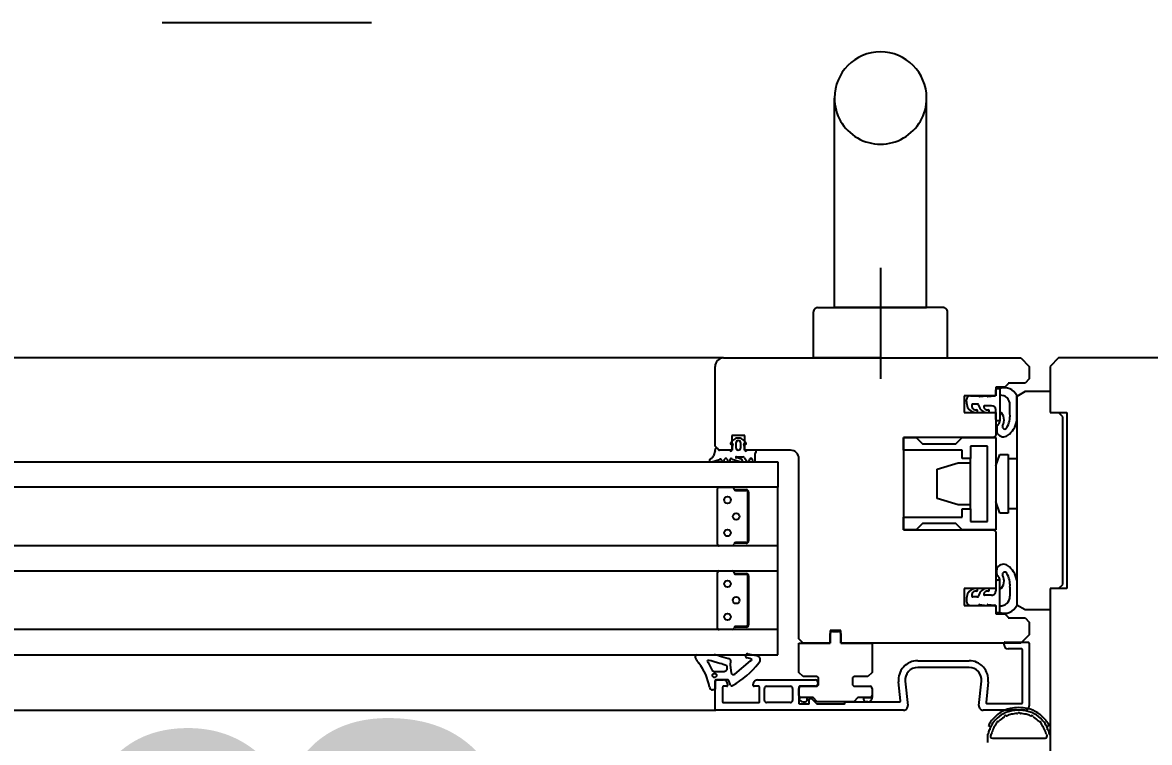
# Model space of a CAD drawing. Header units: centimetres. Extents: x 0.3 to 84.3, y 0.3 to 59.7.
# Drawn here: x 55.233 to 55.771, y 16.291 to 16.634 of the extents above; entities that cross this region are included whole.
import ezdxf

# ---------------------------------------------------------------- set-up
doc = ezdxf.new("R2010")
doc.units = ezdxf.units.CM
for name, pattern in [('AUSGEZOGEN', [0]), ('PUNKT', [6.35, 0, -6.35]), ('VERDECKT', [9.524999999999999, 6.35, -3.175])]:
    doc.linetypes.add(name, pattern=pattern)
for name, color, linetype, lineweight in [('Fenster', 7, 'AUSGEZOGEN', 35), ('Vermassung Bodenplatte', 180, 'VERDECKT', 50), ('Vorhangbrett', 7, 'AUSGEZOGEN', 25)]:
    doc.layers.add(name, color=color, linetype=linetype, lineweight=lineweight)
doc.styles.add('ARIAL', font='ARIAL.TTF')

msp = doc.modelspace()

# ---------------------------------------------------------------- linework, layer by layer
at = {"layer": 'Fenster', "color": 7, "linetype": 'AUSGEZOGEN', "lineweight": 25}
for p, q in [((55.62099950611402, 16.49800032336798), (55.62099968005446, 16.59800032113263)), ((55.66499950513048, 16.49800024683418), (55.66499967907092, 16.59800024459882)), ((55.64299953854739, 16.51692927131949), (55.64299944648246, 16.46400029115348)), ((55.61299950629283, 16.49800034274527), (55.64299950562226, 16.49800029056314)), ((55.64299950562226, 16.49800029056314), (55.62099950611402, 16.49800032883009)), ((55.64299950562226, 16.49800029056314), (55.66499950513048, 16.49800025229625)), ((55.67299950495163, 16.49800023838102), (55.64299950562226, 16.49800029056314)), ((55.61099946459186, 16.47400034676053), (55.61099950285872, 16.49600034626879)), ((55.67499946316124, 16.47400023543869), (55.67499950142813, 16.49600023494695)), ((55.56799946588154, 16.47400042148202), (52.77599763993422, 16.47399951380253)), ((55.56399939261196, 16.43200042939707), (55.56399945899776, 16.47000042855412)), ((55.56799946588154, 16.47400042148202), (55.70999946218868, 16.47400017438095)), ((55.64299946387653, 16.47400029109962), (55.61099946459186, 16.47400034676053)), ((55.64299946387653, 16.47400029109962), (55.67499946316124, 16.47400023543869)), ((55.70999946218868, 16.47400017438095), (55.71399945514165, 16.47000016751272)), ((55.71399945514165, 16.47000016751272), (55.71399944470522, 16.46400016764687)), ((55.72399945491728, 16.47000026719047), (55.72399941665037, 16.4480002676823)), ((55.72799946178547, 16.47400026014348), (55.72399945491728, 16.47000026719047)), ((55.85599945892424, 16.47400003749967), (55.72799946178547, 16.47400026014348)), ((55.69799943858821, 16.46000019556677), (55.69799943163059, 16.45600019565618)), ((55.69799943257213, 16.45654148851218), (55.69799943650094, 16.45880019559354)), ((55.70239943848986, 16.46000018791342), (55.69799943858821, 16.46000019556677)), ((55.69859943753119, 16.45940019453651), (55.69999943749986, 16.45940019210139)), ((55.69999943749986, 16.45940019210139), (55.69999782180807, 16.44400019244836)), ((55.69999943749986, 16.45940019210139), (55.69999941071302, 16.44400019244559)), ((55.70399944123715, 16.46160018509454), (55.70239943848986, 16.46000018791342)), ((55.70399944193291, 16.46200018508562), (55.70399944123715, 16.46160018509454)), ((55.71199944127113, 16.46200017117039), (55.70399944193291, 16.46200018508562)), ((55.71399944470522, 16.46400016764687), (55.71199944127113, 16.46200017117039)), ((55.6829994319659, 16.45600022174718), (55.68299941805067, 16.44800022192608)), ((55.69799943163059, 16.45600019565618), (55.6829994319659, 16.45600022174718)), ((55.68397617311222, 16.45331104057837), (55.68397692825113, 16.4540003264217)), ((55.68597704654525, 16.45600032289795), (55.6896802256021, 16.45600010379663)), ((55.69024252715422, 16.45560037290748), (55.69367693151279, 16.4560001149247)), ((55.69424252706481, 16.45560036594989), (55.6974632516721, 16.45594489328005)), ((55.69999943193375, 16.4562001921729), (55.69999941843778, 16.44844123420744)), ((55.70799943038413, 16.45569089426403), (55.70799925752004, 16.3563096986391)), ((55.70799941002743, 16.44398763102727), (55.70799943096725, 16.45602613266165)), ((55.71199943431171, 16.45800028833164), (55.70799943038413, 16.45569089426403)), ((55.72399943404347, 16.45800026745878), (55.71199943431171, 16.45800028833164)), ((55.68903017673904, 16.45200012309675), (55.68699241190853, 16.45200012664123)), ((55.69599942332601, 16.45120011099225), (55.6926900871857, 16.45120011674849)), ((55.69799941180138, 16.44460019591098), (55.69799941980249, 16.44920010755814)), ((55.70479941586802, 16.44730433582572), (55.70479942345341, 16.4516652370267)), ((55.68299941805067, 16.44800022192608), (55.69799941771536, 16.448000195835)), ((55.69799941771536, 16.448000195835), (55.69799939858191, 16.43700019608087)), ((55.69999941071302, 16.44400019244559), (55.69859941074433, 16.44400019488076)), ((55.72399941665037, 16.4480002676823), (55.73199941647154, 16.44800025376703)), ((55.7299994130365, 16.4460002572905), (55.72799941656002, 16.44800026072467)), ((55.72999927388413, 16.36600025907878), (55.7299994130365, 16.4460002572905)), ((55.73199941647154, 16.44800025376703), (55.7319992703616, 16.36400025564472)), ((55.69849358765869, 16.44096968970153), (55.6984935844206, 16.43911100358905)), ((55.56599938907913, 16.43000042595363), (55.56399939261196, 16.43200042939707)), ((55.57275818376451, 16.43492307411976), (55.57142059990692, 16.43358371770537)), ((55.57190385122898, 16.43295478461777), (55.57220372822538, 16.43312816363373)), ((55.57199940115339, 16.43700041533284), (55.57199938894503, 16.43000041548931)), ((55.57819940101481, 16.43700040451973), (55.57199940115339, 16.43700041533284)), ((55.57390356546973, 16.43340259686761), (55.57390497215504, 16.43120227998366)), ((55.57533141429725, 16.4358033820587), (55.57487895941462, 16.43580306180516)), ((55.57630462981415, 16.43120381410959), (55.57630315378234, 16.43341713143987)), ((55.57879053994758, 16.43358370523393), (55.57745296062294, 16.43492306617523)), ((55.57800741008736, 16.43312815381269), (55.57830728649698, 16.43295477378183)), ((55.57819938880644, 16.43000040467619), (55.57819940101481, 16.43700040451973)), ((55.65399939782605, 16.43600027263697), (55.65399932129228, 16.39200027362058)), ((55.65399938738963, 16.43000027277117), (55.65399939782605, 16.43600027263697)), ((55.65399939782605, 16.43600027263697), (55.65999939769195, 16.43600026220056)), ((55.69699939686488, 16.43600019784263), (55.65399939782605, 16.43600027263697)), ((55.65999939769195, 16.43600026220056), (55.66299939240667, 16.43300025704944)), ((55.66299939240667, 16.43300025704944), (55.67899939204901, 16.43300022921894)), ((55.67899939204901, 16.43300022921894), (55.68199939720014, 16.43600022393371)), ((55.68199939720014, 16.43600022393371), (55.69799939684253, 16.43600019610322)), ((55.68599939015314, 16.43200021706548), (55.68599937971669, 16.42600021719959)), ((55.69399938997432, 16.43200020315026), (55.68599939015314, 16.43200021706548)), ((55.69399935866502, 16.41400020355264), (55.69399938997432, 16.43200020315026)), ((55.69799939858191, 16.43700019608087), (55.69699939686488, 16.43600019784263)), ((55.69799939684253, 16.43600019610322), (55.69799932030874, 16.39200019708674)), ((55.56408955415069, 16.42985388995103), (55.56317372669319, 16.42726244060187)), ((55.56410517778616, 16.43029819373592), (55.5641051774565, 16.43010338433046)), ((55.56410517811652, 16.43049342842893), (55.56410517778616, 16.43029819373592)), ((55.56560361891054, 16.4302562805322), (55.56519666990766, 16.43083746609091)), ((55.57199938894503, 16.43000041548931), (55.56599938907913, 16.43000042595363)), ((55.57072659299786, 16.43000041790456), (55.56609510973492, 16.43000042554491)), ((55.57418290833157, 16.42680041192184), (55.57721325628668, 16.42680040679384)), ((55.59999938831911, 16.43000036665572), (55.57819938880644, 16.43000040467619)), ((55.58310519749571, 16.4300003955576), (55.57948453472931, 16.43000040308435)), ((55.58310516852843, 16.42500039613606), (55.58310517429127, 16.42848387154682)), ((55.68199938676374, 16.43000022406781), (55.65399938738963, 16.43000027277117)), ((55.68199937980614, 16.42600022415723), (55.68199938676374, 16.43000022406781)), ((55.69799937336057, 16.42250019640496), (55.69999938288257, 16.42800019280326)), ((55.69999938288257, 16.42800019280326), (55.70399938279318, 16.42800018584563)), ((55.70399938279318, 16.42800018584563), (55.70399933408983, 16.40000018647147)), ((52.7499975541858, 16.42439956002927), (55.59399937857417, 16.42440037725978)), ((55.5620214467847, 16.42606314874497), (55.56148650562821, 16.42571777268013)), ((55.56253391623992, 16.42440043184333), (55.56607420423354, 16.4255985330241)), ((55.56705127203377, 16.42530439699872), (55.56717433083236, 16.42484513220129)), ((55.56833344179801, 16.42484513023988), (55.5685501192781, 16.42565377613078)), ((55.56970923024375, 16.42565377416932), (55.56992590498704, 16.42484512754509)), ((55.57108501595265, 16.42484512558367), (55.57130169343273, 16.42565377147453)), ((55.5721184118391, 16.42575571164494), (55.57641744573241, 16.42440040773559)), ((55.57643460296693, 16.42569001346046), (55.57469094073638, 16.42630828367887)), ((55.578079280825, 16.42630040533955), (55.57923397864889, 16.42470040269359)), ((55.58033314960725, 16.42484510940326), (55.58054982708733, 16.42565375529421)), ((55.58170893805297, 16.42565375333279), (55.58192561279626, 16.42484510670847)), ((55.59399937857417, 16.42440037725978), (55.59399935770131, 16.41240037752801)), ((55.60399923131995, 16.34000036169128), (55.60399938125349, 16.42600035976889)), ((55.66999937137734, 16.42100024514184), (55.67999937637202, 16.42400022768075)), ((55.67999937637202, 16.42400022768075), (55.68599937623789, 16.42400021724429)), ((55.68599937971669, 16.42600021719959), (55.68199937980614, 16.42600022415723)), ((55.685999337971, 16.40200021773608), (55.68599937971669, 16.42600021719959)), ((55.70399937931436, 16.42600018589033), (55.70799937922492, 16.42600017893274)), ((55.66999934702567, 16.40700024545481), (55.66999937137734, 16.42100024514184)), ((55.59399935770131, 16.41240037752801), (52.74999753331294, 16.41239956029749)), ((55.56515931099939, 16.38518042830083), (55.56515935698923, 16.41162042770985)), ((55.56593935832853, 16.41240042633562), (55.57229935818634, 16.41240041527304)), ((55.57307935681223, 16.41162041393372), (55.57307935681223, 16.41162041393372)), ((55.5732193560161, 16.41116454376425), (55.57321935606114, 16.41119041369989)), ((55.57321935606114, 16.41119041369989), (55.57885935593507, 16.41119040388962)), ((55.57385935542066, 16.41083041259467), (55.57885935530889, 16.41083040389767)), ((55.57885935530889, 16.41083040389767), (55.57385935542066, 16.41083041259467)), ((55.59399930899799, 16.3844003781539), (55.59399935770131, 16.41240037752801)), ((55.69399932735575, 16.39600020395497), (55.69399935866502, 16.41400020355264)), ((55.57963935393472, 16.41005040255837), (55.57963931340659, 16.38675040307917)), ((55.57963931340659, 16.38675040307917), (55.57963935393472, 16.41005040255837)), ((55.57999935392666, 16.41005040193218), (55.57999931339853, 16.38675040245298)), ((55.67999934158394, 16.40400022812778), (55.66999934702567, 16.40700024545481)), ((55.69999933417925, 16.40000019342915), (55.6979993437907, 16.40550019678498)), ((55.68599934144981, 16.40400021769138), (55.67999934158394, 16.40400022812778)), ((55.68199933110279, 16.39800022478312), (55.68199933806042, 16.40200022469372)), ((55.68199933806042, 16.40200022469372), (55.685999337971, 16.40200021773608)), ((55.685999337971, 16.40200021773608), (55.68599932753456, 16.39600021787019)), ((55.70399933408983, 16.40000018647147), (55.69999933417925, 16.40000019342915)), ((55.70799933747924, 16.40200017946923), (55.70399933756863, 16.40200018642677)), ((55.65399932129228, 16.39200027362058), (55.6539993317287, 16.39800027348647)), ((55.6539993317287, 16.39800027348647), (55.68199933110279, 16.39800022478312)), ((55.66299932630931, 16.39500025789885), (55.65999932115817, 16.39200026318413)), ((55.67899932595166, 16.3950002300684), (55.66299932630931, 16.39500025789885)), ((55.68199932066636, 16.39200022491723), (55.67899932595166, 16.3950002300684)), ((55.68599932753456, 16.39600021787019), (55.69399932735575, 16.39600020395497)), ((55.65999932115817, 16.39200026318413), (55.65399932129228, 16.39200027362058)), ((55.65399932129228, 16.39200027362058), (55.69699932033109, 16.39200019882619)), ((55.69799932030874, 16.39200019708674), (55.68199932066636, 16.39200022491723)), ((55.69699932033109, 16.39200019882619), (55.69799931856932, 16.39100019710909)), ((55.69799931856932, 16.39100019710909), (55.69799927160469, 16.3639997899707)), ((55.59399930899799, 16.3844003781539), (52.74999748460964, 16.38439956092343)), ((55.57229930948305, 16.38440041589893), (55.56593930962524, 16.38440042696152)), ((55.57307931083975, 16.38519041452455), (55.57307931083975, 16.38519041452455)), ((55.57321931156716, 16.38561041427165), (55.57321931161216, 16.38563628420725)), ((55.57885931144108, 16.38561040446139), (55.57321931156716, 16.38561041427165)), ((55.57885931206729, 16.38597040445334), (55.57385931217904, 16.38597041315039)), ((55.57385931217904, 16.38597041315039), (55.57885931206729, 16.38597040445334)), ((55.59399928812515, 16.37240037842212), (55.59399930899799, 16.3844003781539)), ((55.69849346600579, 16.37103029438499), (55.69849346923371, 16.37288898049751)), ((52.74999746373678, 16.3723995611917), (55.59399928812515, 16.37240037842212)), ((55.56515924142322, 16.34518042919494), (55.56515928741305, 16.37162042860392)), ((55.56593928875235, 16.37240042722983), (55.5722992886102, 16.37240041616724)), ((55.57307928723605, 16.37162041482784), (55.57307928723605, 16.37162041482784)), ((55.57321928643993, 16.37116454465837), (55.57321928648494, 16.37119041459401)), ((55.57321928648494, 16.37119041459401), (55.57885928635889, 16.37119040478374)), ((55.57385928584447, 16.37083041348883), (55.5788592857327, 16.37083040479179)), ((55.5788592857327, 16.37083040479179), (55.57385928584447, 16.37083041348883)), ((55.57963928435854, 16.37005040345248), (55.57963924383041, 16.34675040397333)), ((55.57963924383041, 16.34675040397333), (55.57963928435854, 16.37005040345248)), ((55.57999928435049, 16.37005040282629), (55.57999924382236, 16.3467504033471)), ((55.59399923942182, 16.34440037904801), (55.59399928812515, 16.37240037842212)), ((55.69799927751864, 16.36739978989472), (55.69799926951754, 16.3627998782476)), ((55.69999927851758, 16.36799978640252), (55.69859927854891, 16.36799978883769)), ((55.69999925173077, 16.35259978674676), (55.69999768961262, 16.36799978640525)), ((55.69999925173077, 16.35259978674676), (55.69999927851758, 16.36799978640252)), ((55.70799927787564, 16.3680123199903), (55.70799925693582, 16.35597381835592)), ((55.68299927194001, 16.36399981606178), (55.68299925802476, 16.35599981624059)), ((55.69799927160469, 16.3639997899707), (55.68299927194001, 16.36399981606178)), ((55.69999925729687, 16.35579978667516), (55.69999927079282, 16.36355874464061)), ((55.70479927217806, 16.36469562632406), (55.70479926459273, 16.36033472512309)), ((55.72399927054042, 16.36400026955994), (55.72399907572715, 16.25200027206352)), ((55.7319992703616, 16.36400025564472), (55.72399927054042, 16.36400026955994)), ((55.72799927045006, 16.36400026260235), (55.72999927388413, 16.36600025907878)), ((55.68397600852623, 16.35868899401158), (55.68397676126725, 16.35799970816566)), ((55.68903001671345, 16.3599998939113), (55.68699225188293, 16.35999989745579)), ((55.69599926608348, 16.36079988177108), (55.69268992994314, 16.36079988752735)), ((55.68299925802476, 16.35599981624059), (55.69799925768945, 16.35599979014955)), ((55.68597687260373, 16.35599970473131), (55.68968005166129, 16.35599991095001)), ((55.69024235460403, 16.35639963988297), (55.69367675757194, 16.35599988591808)), ((55.69424235451464, 16.35639963292538), (55.69746307792337, 16.35605509439092)), ((55.69799925768945, 16.35599979014955), (55.69799925073183, 16.35199979023896)), ((55.69799925073183, 16.35199979023896), (55.70239965837541, 16.35199978258488)), ((55.69799925674792, 16.35545849729352), (55.69799925281914, 16.35319979021215)), ((55.69859925176206, 16.35259978918193), (55.69999925173077, 16.35259978674676)), ((55.70239965837541, 16.35199978258488), (55.70399924781537, 16.35040018758023)), ((55.70799925752004, 16.3563096986391), (55.71199925341367, 16.35400029065632)), ((55.71199925341367, 16.35400029065632), (55.72399925314542, 16.3540002697835)), ((55.57885924249112, 16.3459704053475), (55.57385924260289, 16.3459704140445)), ((55.57385924260289, 16.3459704140445), (55.57885924249112, 16.3459704053475)), ((55.70399924781537, 16.35040018758023), (55.70399924711961, 16.3500001875892)), ((55.70399924711961, 16.3500001875892), (55.71199924645785, 16.35000017367393)), ((55.71199924645785, 16.35000017367393), (55.71399924293433, 16.34800017023981)), ((55.71399924293433, 16.34800017023981), (55.71399923249791, 16.34200017037397)), ((55.59399923942182, 16.34440037904801), (52.74999741503345, 16.34439956181755)), ((55.57229923990688, 16.34440041679309), (55.56593924004901, 16.34440042785569)), ((55.57307924126358, 16.34519041541867), (55.57307924126358, 16.34519041541867)), ((55.57321924199098, 16.34561041516572), (55.57321924203599, 16.34563628510137)), ((55.57885924186493, 16.34561040535555), (55.57321924199098, 16.34561041516572)), ((55.59399921854897, 16.33240037931624), (55.59399923942182, 16.34440037904801)), ((55.61899923796135, 16.34400033544107), (55.61899922749703, 16.33800033557518)), ((55.61899922771851, 16.33800033557518), (55.61899923571978, 16.3426003354663)), ((55.62399923785109, 16.34400032672075), (55.61899923796135, 16.34400033544107)), ((55.6199992374368, 16.34360033370449), (55.62149923740327, 16.34360033109543)), ((55.62149923740327, 16.34360033109543), (55.62299923736979, 16.34360032848631)), ((55.62399922760674, 16.33800032685486), (55.62399923785109, 16.34400032672075)), ((55.62399923560802, 16.34260032676925), (55.62399922760674, 16.33800032687814)), ((55.71399923249791, 16.34200017037397), (55.70999922507358, 16.3380001768649)), ((55.60399920369679, 16.32400036201821), (55.60399922805379, 16.33800036168987)), ((55.60399922805379, 16.33800036168987), (55.61899922771851, 16.33800033557518)), ((55.6059992277876, 16.33800035824789), (55.60399923131995, 16.34000036169128)), ((55.61899922749703, 16.33800033557518), (55.6059992277876, 16.33800035824789)), ((55.70999922507358, 16.3380001768649), (55.62399922760674, 16.33800032685486)), ((55.62399922760674, 16.33800032687814), (55.63899922727144, 16.33800030081066)), ((55.63899922727144, 16.33800030081066), (55.6389992029251, 16.32400030113904)), ((55.7019992366385, 16.33720019132607), (55.70199923802999, 16.33800018930824)), ((55.70239923871683, 16.33840018860351), (55.71359923846649, 16.33840016912213)), ((55.71039922097191, 16.33520017675978), (55.70399923311498, 16.335200187892)), ((55.71399923776177, 16.33800016843539), (55.71399918557967, 16.30800017110596)), ((52.74999739416061, 16.33239956208577), (55.59399921854897, 16.33240037931624)), ((55.55509983143251, 16.32999974189638), (55.55483365209442, 16.33043185068655)), ((55.55547452689142, 16.33240116164807), (55.5636204406162, 16.33240114747905)), ((55.56036224086861, 16.32971938001515), (55.56018554213568, 16.32934600401909)), ((55.56121227460201, 16.32966607666039), (55.56036224086861, 16.32971938001515)), ((55.56209075611284, 16.32945292748418), (55.56121227460201, 16.32966607666039)), ((55.56595186171606, 16.3319296578985), (55.57044607540601, 16.33065724828067)), ((55.58059567167408, 16.33062889753087), (55.57931644587214, 16.33088607006344)), ((55.57971063319778, 16.33284683974062), (55.58366336494753, 16.33205219372604)), ((55.5813044257894, 16.33033414184179), (55.58059567167408, 16.33062889753087)), ((55.58128980087545, 16.32965392570154), (55.58146502503878, 16.32976132846606)), ((55.58153359367975, 16.33016245660597), (55.5813044257894, 16.33033414184179)), ((55.58146502503878, 16.32976132846606), (55.58161080088983, 16.32995189903654)), ((55.58161080088983, 16.32995189903654), (55.58153359367975, 16.33016245660597)), ((55.71079917643423, 16.30960017663633), (55.71079922026721, 16.33480017607299)), ((55.56018554213568, 16.32934600401909), (55.56063212770753, 16.32871740547489)), ((55.56063212770753, 16.32871740547489), (55.56262363759259, 16.32497205725886)), ((55.56361074275544, 16.32900849445569), (55.56209075611284, 16.32945292748418)), ((55.56518546990491, 16.32852521172881), (55.56361074275544, 16.32900849445569)), ((55.56387202858659, 16.32440008141021), (55.56850506041727, 16.32440006973771)), ((55.56622319174161, 16.32823812391203), (55.56518546990491, 16.32852521172881)), ((55.56740454164268, 16.32802763375467), (55.56622319174161, 16.32823812391203)), ((55.56740639838176, 16.3280276270893), (55.56931108266888, 16.32749911010943)), ((55.56862739957754, 16.32442300263951), (55.56850506041749, 16.32440006973771)), ((55.5687130174229, 16.32444418127293), (55.56862739957754, 16.32442300263951)), ((55.56885798632563, 16.3244870421001), (55.5687130174229, 16.32444418127293)), ((55.56900716606262, 16.32454173220803), (55.56885798632563, 16.3244870421001)), ((55.56917819626488, 16.32462146859671), (55.56900716606262, 16.32454173220803)), ((55.56954705363766, 16.32518897365863), (55.56917819626488, 16.32462146859671)), ((55.56931108266888, 16.32749911010943), (55.56968438235783, 16.32684759211979)), ((55.56968438235783, 16.32684759211979), (55.56954705363766, 16.32518897365863)), ((55.57127811782465, 16.32826872241244), (55.57127811655911, 16.32754115175281)), ((55.57127811655911, 16.32754115175281), (55.57169814944239, 16.32387979520663)), ((55.57339555462865, 16.32313463174465), (55.58088067444494, 16.32950870134487)), ((55.58088067444494, 16.32950870134487), (55.58128980087545, 16.32965392570154)), ((55.68525843391296, 16.32640021868651), (55.66073997077521, 16.32640026133404)), ((55.66073998197442, 16.32960026526248), (55.68525843616015, 16.32960022261496)), ((55.56399593169083, 16.31973875241529), (55.56399592527082, 16.31604783853809)), ((55.56399917014959, 16.30640043205244), (55.56399919380547, 16.32000042974841)), ((55.56439919449232, 16.32040042904368), (55.56799884441185, 16.32040042278245)), ((55.57022174148, 16.32040113603544), (55.56465832729231, 16.32040114571246)), ((55.57137724781775, 16.31799591978288), (55.57059761779986, 16.3201379480362)), ((55.58419882604974, 16.32040039460412), (55.61199783542834, 16.32040034625038)), ((55.60599920017252, 16.32200035858118), (55.60399920369679, 16.32400036201821)), ((55.61239920000705, 16.32200034744137), (55.60599920017252, 16.32200035858118)), ((55.61299783366657, 16.31940034453337), (55.61299783192717, 16.31840034455572)), ((55.61339919372132, 16.31840034579359), (55.6133991982438, 16.32100034572436)), ((55.6295991979417, 16.32100031754603), (55.62959919341921, 16.31840031761526)), ((55.63699919949178, 16.32200030465956), (55.63059919965721, 16.32200031578428)), ((55.6389992029251, 16.32400030113904), (55.63699919949178, 16.32200030465956)), ((55.65253593341683, 16.31044208990616), (55.65159036442006, 16.31943860666234)), ((55.65477282803094, 16.3197731008735), (55.65598823124003, 16.30820932800576)), ((55.69001014269608, 16.30820926982392), (55.69122555456644, 16.31977304045536)), ((55.69440801901811, 16.31943853840849), (55.69337833886217, 16.30964201861198)), ((55.56359592458401, 16.31564783924282), (55.56284354652689, 16.3156478405515)), ((55.56759919450681, 16.3170004235536), (55.56759918233101, 16.31000045371007)), ((55.56959883915786, 16.31740042006646), (55.56799919519361, 16.31740042284887)), ((55.56999884088833, 16.31840041934834), (55.56999883984469, 16.31780041936177)), ((55.58219882157196, 16.31780039814107), (55.58219882261564, 16.3184003981276)), ((55.58479784281809, 16.31740039362922), (55.58259882086726, 16.31740039745423)), ((55.58519782993763, 16.31000042309888), (55.58519784211339, 16.31700039294242)), ((55.58759785492763, 16.31060041891088), (55.58759786501611, 16.31640039286849)), ((55.58859786673315, 16.31740038701946), (55.59999783047836, 16.3174003671903)), ((55.60099782871659, 16.31640036947329), (55.60099781862809, 16.31060039560294)), ((55.60399782969316, 16.31700036024167), (55.60399781647374, 16.30940039041148)), ((55.60399918461343, 16.31300036227918), (55.60399919052742, 16.31640036218868)), ((55.61199783015774, 16.31740034631744), (55.60439783037997, 16.31740035953694)), ((55.6049991922445, 16.31740036042698), (55.61239919200429, 16.31740034755535)), ((55.63059919165747, 16.31740031589816), (55.63799919141727, 16.31740030302663)), ((55.6389991896555, 16.31640030130952), (55.63899918374155, 16.31300030139996)), ((55.56799918162631, 16.30960045302323), (55.5847978292508, 16.30960042380362)), ((55.59999781691106, 16.30960039736464), (55.5885978531135, 16.30960041719377)), ((55.60399918461343, 16.31300036226471), (55.60399918287406, 16.31200036230153)), ((55.60439781595954, 16.30900038972464), (55.60859781586562, 16.30900038441919)), ((55.6083991827309, 16.31200035464813), (55.60499918285169, 16.31200036056207)), ((55.60799918273985, 16.31200035534389), (55.60499918285169, 16.31200036056207)), ((55.60599917935053, 16.31000035886745), (55.60699917928339, 16.310000357128)), ((55.60799918100042, 16.31100035536624), (55.6079991820441, 16.31160035535282)), ((55.61079918267725, 16.31200035047355), (55.60799918273985, 16.31200035534389)), ((55.60899781636198, 16.30940038371446), (55.60899781949287, 16.31120035367417)), ((55.60939781833777, 16.31160035296944), (55.6098321649031, 16.31160035421403)), ((55.61011501092128, 16.31148319476324), (55.61248063483075, 16.3091175346242)), ((55.61279917915374, 16.31000034703948), (55.61079918267725, 16.31200035047355)), ((55.61276347906932, 16.30900037517345), (55.62559781535747, 16.30900035484938)), ((55.62149917895925, 16.31000033190663), (55.61279917915374, 16.31000034703948)), ((55.63019917876482, 16.31000031677382), (55.62149917895925, 16.31000033190663)), ((55.62599781598201, 16.30940035414465), (55.62599781632983, 16.30960032614012)), ((55.62639784099568, 16.31000032543539), (55.65213812392683, 16.31000027866262)), ((55.63219918219892, 16.31200031325025), (55.63019917876482, 16.31000031677382)), ((55.63499918213631, 16.31200030838), (55.63219918219892, 16.31200031325025)), ((55.63459918214527, 16.31200030907571), (55.63799918202449, 16.31200030316172)), ((55.63499918039694, 16.31100030840235), (55.63499918144056, 16.31160030838887)), ((55.63799918202449, 16.31200030316172), (55.63499918213631, 16.31200030838)), ((55.63699917856801, 16.31000030494584), (55.63599917863517, 16.31000030668525)), ((55.63899918374155, 16.31300030138555), (55.63899918200212, 16.31200030142236)), ((55.69377614681252, 16.30920020625518), (55.71039917574741, 16.30920017734098)), ((52.77960054881426, 16.30599909672388), (55.56439916944419, 16.30600001693265)), ((55.65399918333732, 16.30600027551496), (55.56439916944488, 16.3060004313656)), ((55.71199918204083, 16.30600017462949), (55.69199918259261, 16.30600020941756)), ((55.69554941226642, 16.29807260909101), (55.69448396678189, 16.29862471945594)), ((55.72351434698137, 16.29862466896039), (55.72244889957614, 16.29807256230188)), ((55.69399914910822, 16.29414789706894), (55.69399914293754, 16.29060031906452)), ((55.69524534365767, 16.29670944107961), (55.6950236926433, 16.29668258625384)), ((55.69538120773032, 16.29702809598448), (55.69524712526179, 16.29720662398086)), ((55.69644942068621, 16.29260031475778), (55.72154887211931, 16.29260027109968)), ((55.7226171004786, 16.29702804861027), (55.72275118356818, 16.29720657614017)), ((55.7227529634427, 16.29670939323273), (55.72297461436365, 16.29668253763589))]:
    msp.add_line(p, q, dxfattribs=at)
for centre, radius in [((55.56991934754222, 16.40625041955031), 0.001599999964237213), ((55.57403933379582, 16.39840041255942), 0.001599999964237213), ((55.56991932023358, 16.39055041990122), 0.001599999964237213), ((55.56991927796606, 16.36625042044442), 0.001599999964237213), ((55.57403926421964, 16.35840041345358), 0.001599999964237213), ((55.56991925065745, 16.35055042079534), 0.001599999964237213), ((55.5637321776104, 16.32255553569548), 0.0009951991738439434)]:
    msp.add_circle(centre, radius, dxfattribs=at)
for centre, radius, start, end in [((55.64299967956248, 16.59800028286567), 0.02199999950826168, 359.9999003386106, 179.9999003386106), ((55.64299967956248, 16.59800028286567), 0.02199999950826168, 179.9999003386106, 359.9999003386106), ((55.61299950281401, 16.49600034278996), 0.001999999955296516, 89.99990033942872, 179.9999003422677), ((55.67299950147282, 16.49600023842571), 0.001999999955296516, 359.9999003349536, 89.99990033942872), ((55.56799945890833, 16.47000042157141), 0.00399999991059326, 89.99990011643366, 179.9998999772199), ((55.69859943648753, 16.45880019454993), 0.0005999999865884092, 89.99990033922516, 179.9999003386106), ((55.70222873289332, 16.45351477779226), 0.006293477539515884, 23.51823347224659, 110.7458401177477), ((55.68597911807998, 16.45399813293924), 0.002002191030349045, 90.05928016664615, 179.9372301102519), ((55.68968020811995, 16.45570470490174), 0.0002953988954160383, 18.8708179138159, 89.99660915236402), ((55.69023930059049, 16.45589580695382), 0.0002954516651612481, 198.8708175233126, 270.6257272528053), ((55.69370248720023, 16.45578055202331), 0.0002210451556174909, 48.10919938297599, 96.63898161319507), ((55.69353181996112, 16.45559027889271), 0.000476644785438602, 26.13572272597022, 48.10919402708556), ((55.69438763858497, 16.45601020199187), 0.0004766447436000522, 206.1357265337246, 228.109197835578), ((55.6942169714095, 16.45581992883903), 0.0002210451397929602, 228.1091914641742, 276.6389736928903), ((55.6973994325779, 16.45654148955577), 0.0005999999942055812, 276.1058248509318, 359.9999003386106), ((55.70031868089137, 16.45173036271684), 0.004481215824151496, 359.167288813278, 94.08530336875152), ((55.69102333224884, 16.45332486520686), 0.007047172696712909, 180.1123987465547, 204.1132042817243), ((55.68843834873865, 16.4522266602129), 0.004239433211377839, 204.838917702117, 274.4671175629023), ((55.68862043637523, 16.45125911734794), 0.002063318682057327, 168.0007269080081, 271.5515975338307), ((55.68699241121277, 16.45160012665014), 0.0003999999910516636, 89.99990033922516, 167.297843224332), ((55.688766436056, 16.44860172338053), 0.000601621516615435, 270.2008698722021, 98.6161007551077), ((55.68903017499478, 16.45100012324842), 0.000999999848249166, 47.1493197638159, 89.99990006237675), ((55.6894382289274, 16.45144000029567), 0.0003999999910530487, 9.88239269599568, 47.14931976490581), ((55.6940198786435, 16.45223817540267), 0.004250655621033362, 189.8823926957565, 274.4084853133929), ((55.69268295470863, 16.45081943369359), 0.0003807498660814528, 88.92663196304163, 191.4719288629514), ((55.69412657516961, 16.45103152107985), 0.001839420443272678, 189.0020543680219, 273.9839438317648), ((55.69434450327581, 16.44860171367804), 0.000601621516615435, 270.2008698728788, 98.61610075443865), ((55.6959994198472, 16.44920011103694), 0.001999999955296516, 359.9999003422677, 89.99990033942872), ((55.69670237768948, 16.44428702807576), 0.005303574858587846, 330.1724332796761, 51.56226055582112), ((55.69859941178799, 16.44460019486732), 0.0005999999865874998, 179.9999003386106, 269.9999003392251), ((55.69785564654109, 16.44399933724225), 0.002142175437689711, 314.0678397592587, 0.02287380234925592), ((55.69339890248521, 16.44646638702087), 0.01143126692853371, 329.9662468478323, 4.203736231760958), ((55.69758559311759, 16.44564599875729), 0.01054503514265035, 305.4191175050559, 350.9518021842133), ((55.70049358437592, 16.43911100011023), 0.001999999955298904, 179.9999003422677, 217.7585741794757), ((55.70095344827196, 16.44055233112971), 0.002495015513823668, 130.1240123642591, 170.3704675655686), ((55.70170570992092, 16.43977044321268), 0.003369351727292704, 213.9999322287997, 306.2280945942127), ((55.70229933464508, 16.44119699902516), 0.001093765312293833, 155.58635687411, 335.5863568739561), ((55.57170359753782, 16.43330104001083), 0.0003999929225091269, 135.0324055226137, 300.042555359363), ((55.58011759635446, 16.43040081012117), 0.008021383202929644, 161.7762439254548, 182.7201820232858), ((55.57230387276432, 16.43295507071133), 0.000199975219618, 346.7768187485676, 120.0519317669671), ((55.57488090987029, 16.43280282627351), 0.003000236165644155, 90.03724802970886, 135.0334656301919), ((55.57510339876823, 16.43340340196409), 0.001199833568615584, 0.6556394183872033, 180.0384458610773), ((55.57532945297231, 16.43280205205341), 0.003001330646088998, 44.96634045703365, 89.96255805754046), ((55.57790726496261, 16.43295506122922), 0.0001999752196213105, 59.94787431811682, 193.22298733749), ((55.57009353272781, 16.43040082708393), 0.008021383202948706, 357.2789485916348, 18.22356216215025), ((55.57850754135998, 16.43330102849718), 0.0003999929225092771, 239.9572507274137, 44.96740056477294), ((55.56154013091493, 16.42767879848688), 0.001685819994912823, 286.5892440448976, 345.7013324185897), ((55.56210517750115, 16.43010338771482), 0.001999999955336423, 352.8337455742262, 359.9999030449896), ((55.5647051780935, 16.43049332109166), 0.000599999986590337, 34.99990034524734, 179.9897500466556), ((55.56609511072468, 16.43060042553147), 0.0005999999865911402, 214.9999003452473, 269.9999054830727), ((55.57072659130564, 16.4290004179269), 0.0009999999776539726, 45.62214828040102, 89.9999030436636), ((55.57170572239642, 16.43000104716124), 0.0003999845071054367, 225.6221482808052, 2.734403584794342), ((55.57406812872608, 16.42661317923652), 0.0002196142897805105, 58.49037504505822, 269.8166429086351), ((55.57510479683378, 16.43120953968673), 0.00119984664144861, 180.3466717089719, 359.7265878487358), ((55.57721325459446, 16.42580040681618), 0.0009999999776428021, 29.9999030431587, 89.9999030436636), ((55.5785054053386, 16.43000103565218), 0.0003999845012336788, 177.2789482608176, 314.3776574775196), ((55.57948453303707, 16.42900040310664), 0.0009999999776518973, 89.9999030436636, 134.3776578069228), ((55.58350517428237, 16.42848387086991), 0.0003999999910624642, 113.5768058412284, 179.9999030449896), ((55.58310519624838, 16.42940039557101), 0.0005999999865884939, 293.576805841121, 89.9998808915323), ((55.5999993813429, 16.42600036674507), 0.003999999910593032, 359.999900072004, 89.99990007297457), ((55.56225166374535, 16.42525108009285), 0.0008962527072124145, 148.619748621417, 288.3562936324992), ((55.56647171628816, 16.4251491065558), 0.0005999999865880946, 14.99990304383573, 131.4923547720142), ((55.56775388657798, 16.42500042264418), 0.0005999999865886523, 194.9999030436837, 344.9999030436601), ((55.56912967449813, 16.42549848372645), 0.0005999999865925422, 14.99990304350803, 164.9999030434844), ((55.57050546073264, 16.42500041798789), 0.0005999999865886523, 194.999903043508, 344.9999030434845), ((55.57173118264262, 16.42553545338473), 0.0004454886662578908, 29.63147531677076, 164.5978856589185), ((55.5742334491777, 16.42528543644789), 0.001120497650215109, 65.90233940169246, 98.52084474320954), ((55.57645685705643, 16.42504480039201), 0.0006455967380041532, 266.5001257232063, 91.97540968836604), ((55.57975359438726, 16.42500040180757), 0.0005999999865882688, 209.999903043733, 344.9999030438122), ((55.58112938230735, 16.42549846288988), 0.0005999999865886358, 14.99990304368367, 164.9999030436601), ((55.58250516854187, 16.42500039715132), 0.0005999999865897036, 194.9999030438357, 359.9999030449896), ((55.5659393569718, 16.41162042635309), 0.0007799999825662963, 89.99990033922516, 179.9999003386106), ((55.57229935682965, 16.41162041529041), 0.0007799999825662963, 359.9999003386106, 89.99990033922516), ((55.57385935677738, 16.41161041257723), 0.0007799999825662963, 179.9999003386106, 269.9999003392251), ((55.57385935677738, 16.41161041257723), 0.0007799999825662963, 214.8637382933688, 269.9999003392251), ((55.57885935395215, 16.41005040391505), 0.0007799999825662963, 359.9999003386106, 89.99990033922516), ((55.57885935395215, 16.41005040391505), 0.0007799999825653868, 359.9999003386106, 89.99990033922516), ((55.57885935395215, 16.41005040391505), 0.001139999974518432, 359.9999003386106, 89.99990033922516), ((55.56593931098195, 16.38518042694413), 0.0007799999825662963, 179.9999003386106, 269.9999003392251), ((55.57229931083981, 16.38518041588149), 0.0007799999825662963, 269.9999003392251, 359.9999003386106), ((55.57385931082231, 16.3851904131678), 0.0007799999825662963, 89.99990033922516, 179.9999003386106), ((55.57385931082231, 16.3851904131678), 0.0007799999825663253, 89.99990033922516, 145.1360623852721), ((55.57885931342402, 16.38675040443585), 0.001139999974518432, 269.9999003392251, 359.9999003386106), ((55.57885931342402, 16.38675040443585), 0.0007799999825653868, 269.9999003392251, 359.9999003386106), ((55.57885931342402, 16.38675040443585), 0.0007799999825662963, 269.9999003392251, 359.9999003386106), ((55.70049346918902, 16.37288897701869), 0.001999999955298904, 142.241226499586, 179.9999003422677), ((55.70170559243994, 16.37222952969941), 0.003369351727293458, 53.77170608471848, 145.9998684501954), ((55.6975854551967, 16.36635398848797), 0.0105450351426516, 9.047998494736536, 54.58068317382851), ((55.56593928739562, 16.37162042724722), 0.0007799999825662963, 89.99990033922516, 179.9999003386106), ((55.57229928725346, 16.37162041618457), 0.0007799999825662963, 359.9999003386106, 89.99990033922516), ((55.57385928720121, 16.37161041347134), 0.0007799999825662963, 179.9999003386106, 269.9999003392251), ((55.57385928720121, 16.37161041347134), 0.0007799999825662963, 214.8637382936671, 269.9999003392251), ((55.57885928437595, 16.37005040480921), 0.001139999974518432, 359.9999003386106, 89.99990033922516), ((55.57885928437595, 16.37005040480921), 0.0007799999825662963, 359.9999003386106, 89.99990033922516), ((55.57885928437595, 16.37005040480921), 0.0007799999825653868, 359.9999003386106, 89.99990033922516), ((55.69859927750525, 16.36739978885102), 0.0005999999865874998, 89.99990033922516, 179.9999003386106), ((55.70095332807097, 16.3714476443994), 0.002495015513823668, 189.6293331133244, 229.875788314645), ((55.69785551434862, 16.36800064906346), 0.002142175437689711, 359.9769268765838, 45.93196091970481), ((55.69670224449621, 16.36771296224205), 0.005303574858587846, 308.4375401231021, 29.82736739929394), ((55.7022992122014, 16.37080297182182), 0.001093765312293833, 24.41344380484668, 204.4134438046928), ((55.69339876171039, 16.36553361478904), 0.01143126692853371, 355.7960644471847, 30.03355383115122), ((55.68843818792497, 16.35977335885399), 0.004239433211377839, 85.53268311602157, 155.1608829767728), ((55.68862027892744, 16.36074090108545), 0.002063318682057327, 88.448203144898, 191.9990737709504), ((55.6887662878528, 16.36339829454486), 0.000601621516615435, 261.3836999244087, 89.79893080563104), ((55.69401971778973, 16.3597618242471), 0.004250655621033362, 85.59131536549204, 170.1174079831771), ((55.69412641851356, 16.36096847819871), 0.001839420443272678, 86.01585684734097, 170.9977463108375), ((55.69434435507258, 16.36339828484237), 0.000601621516615435, 261.3836999244087, 89.79893080630772), ((55.69599926956228, 16.36279988172631), 0.001999999955296516, 269.9999003396322, 359.9999003422677), ((55.6910231676147, 16.35867514486721), 0.007047172696712909, 155.8865963972086, 179.8874019323694), ((55.68597895110366, 16.35800189468281), 0.002002191030349045, 180.062570568631, 269.9405205122563), ((55.68699225257868, 16.36039989744681), 0.0003999999910516636, 192.7019574548738, 269.9999003402429), ((55.68903001844799, 16.36099989375952), 0.000999999848249166, 269.9999006164549, 312.8504809148371), ((55.68943807085036, 16.36056001529268), 0.0003999999910530487, 312.850480914796, 350.1174079831584), ((55.69268279879042, 16.36118057060702), 0.0003807498660814528, 168.5278718154204, 271.0731687147983), ((55.70031852180414, 16.36026961502057), 0.004481215824151496, 265.914497310181, 0.8325118656877618), ((55.68968003520681, 16.35629530984496), 0.0002953988954160383, 270.0031915265027, 341.1289827648162), ((55.69023912701257, 16.35610420584789), 0.0002954516651612481, 89.37407342496141, 161.1289831549641), ((55.69370231402325, 16.35621944873054), 0.0002210451556174909, 263.3608190651606, 311.8906012942462), ((55.69353164744602, 16.35640972245491), 0.000476644785438602, 311.8906066522823, 333.8640779540081), ((55.69438746460904, 16.35598979637852), 0.0004766447436000522, 131.8906028428513, 153.8640741454765), ((55.69421679809549, 16.35618007012507), 0.0002210451397929602, 83.36082698545107, 131.8906092157758), ((55.69739925675373, 16.35545849833715), 0.0005999999942055812, 359.9999003386106, 83.89397582783658), ((55.6985992528057, 16.3531997891685), 0.0005999999865884092, 179.9999003386106, 269.9999003392251), ((55.70222856759844, 16.35848519330042), 0.006293477539515884, 249.2539605611741, 336.4815672067195), ((55.57385924124615, 16.34519041406192), 0.0007799999825644772, 89.99990033922516, 179.9999003386106), ((55.57385924124615, 16.34519041406192), 0.0007799999825663253, 89.99990033922516, 145.1360623849737), ((55.57885924384786, 16.34675040533001), 0.0007799999825653868, 269.9999003392251, 359.9999003386106), ((55.57885924384786, 16.34675040533001), 0.0007799999825662963, 269.9999003392251, 359.9999003386106), ((55.57885924384786, 16.34675040533001), 0.001139999974518432, 269.9999003392251, 359.9999003386106), ((55.56593924140579, 16.34518042783824), 0.0007799999825662963, 179.9999003386106, 269.9999003392251), ((55.57229924126361, 16.3451804167756), 0.0007799999825662963, 269.9999003392251, 359.9999003386106), ((55.61999923569743, 16.34260033372683), 0.0009999999776488266, 89.99990033922516, 179.9999003349536), ((55.62299923563036, 16.34260032850866), 0.000999999977648258, 359.9999003349536, 89.99990033922516), ((55.70399923659378, 16.33720018784729), 0.001999999955296516, 179.9999003422677, 269.9999003396322), ((55.70239923802108, 16.33800018861242), 0.0003999999910592806, 89.99990033922516, 179.9999003422677), ((55.71039922027614, 16.33480017676874), 0.0003999999910592806, 359.9999003422677, 89.99990033922516), ((55.71359923777072, 16.33800016913114), 0.0003999999910589395, 359.9999003422677, 89.99990033922516), ((55.555474525152, 16.33140116167041), 0.0009999999776484742, 89.99990033922516, 199.0257043069583), ((55.55759323322138, 16.33213175472578), 0.003241135871724434, 199.0257043071363, 211.63310038522), ((55.56245561351765, 16.33453090916532), 0.008639386951827381, 211.6331003853625, 224.3833749565146), ((55.56362042234689, 16.32640110825227), 0.006000039226772655, 67.13440738242497, 89.99982554179623), ((55.57002543779718, 16.32917153544608), 0.001544110949683908, 324.2195106861415, 74.19202895119959), ((55.57951354010071, 16.33186645478826), 0.001000000171806752, 78.63297947267827, 258.632913344758), ((55.58355828375202, 16.33005495591687), 0.002000000230956684, 310.1425971007754, 86.98825909882247), ((55.53657089813411, 16.31311565846758), 0.0249961633308081, 8.845852261491773, 37.95116223645104), ((55.56384020057965, 16.32597896700044), 0.001579206360546813, 219.613455208033, 271.1548420746337), ((55.55190660623231, 16.35407334861069), 0.04168665193343189, 299.2311852757603, 322.2048103484651), ((55.66073996597191, 16.3204002654681), 0.00919999979436395, 89.99990033940216, 185.9999809959569), ((55.66073996049585, 16.32040026132667), 0.006000000007325069, 89.99990183943154, 185.9999008395676), ((55.68525842567011, 16.32040022021059), 0.005999998475858537, 353.9999122868288, 89.9999212866289), ((55.68525842015763, 16.32040022282057), 0.009199999794364703, 353.999858654586, 89.99990033944641), ((55.56465832614016, 16.31973875126313), 0.0006623944493432686, 89.99994393941145, 179.9999003349536), ((55.56439919379653, 16.32000042905264), 0.0003999999910592806, 89.99990033922516, 179.9999003422677), ((55.56799884093304, 16.3184004228271), 0.001999999955296516, 359.9999003422677, 89.99990033942872), ((55.57022174095198, 16.32000114056545), 0.0003999996110593226, 19.99993085935757, 89.99994393872535), ((55.5728192237338, 16.32412764799341), 0.00114814570972573, 192.4667047584037, 300.1302003003526), ((55.5841988225709, 16.31840039464881), 0.001999999955296516, 89.99990033942872, 179.9999003422677), ((55.61199783371508, 16.31940034629892), 0.0009999999514675446, 359.9998988395315, 89.99990183942667), ((55.61239919826615, 16.32100034746372), 0.000999999977648258, 359.9999003349536, 89.99990025332474), ((55.63059919791935, 16.32100031580657), 0.000999999977648258, 89.99990042512559, 179.9999003349536), ((55.56284354930992, 16.3172478405157), 0.001599999964237577, 190.3827220236468, 269.999900339734), ((55.5635959252798, 16.31604783923384), 0.0003999999910603037, 269.9999003392251, 359.9999003422677), ((55.56799919449787, 16.31700042285778), 0.0003999999910589395, 89.99990033922516, 179.9999003422677), ((55.56959883985361, 16.31780042005752), 0.0003999999910592806, 269.9999003392251, 359.9999003422677), ((55.57194106375891, 16.31820113081661), 0.0005999999865888938, 199.9998935395301, 302.5228321188681), ((55.58259882156302, 16.3178003974453), 0.0003999999910589395, 179.9999003422677, 269.9999003392251), ((55.58479784212238, 16.31700039363817), 0.0003999999910607585, 359.9999003422677, 89.99990033922516), ((55.58859786301995, 16.31640038901559), 0.0009999980038296636, 89.99978724703111, 179.9997792470867), ((55.59999783076512, 16.31640036923881), 0.0009999979514689647, 1.344524082641768e-05, 90.00001643103359), ((55.60439782968422, 16.3170003595459), 0.0003999999910589395, 89.99990033922516, 179.9999003422677), ((55.60499919050507, 16.31640036044932), 0.0009999999776483719, 89.99990033922516, 179.9999003349536), ((55.6119978319495, 16.31840034629508), 0.0009999999776489404, 269.9998973396313, 359.9999003349536), ((55.61239919374371, 16.31840034753299), 0.000999999977648258, 269.9999003392251, 359.9999003349536), ((55.63059919339688, 16.3184003158758), 0.0009999999776480308, 179.9999003349536, 269.9999003392251), ((55.63799918967786, 16.31640030304897), 0.000999999977648258, 359.9999003349536, 89.99990033922516), ((55.56799918232206, 16.31000045301429), 0.0003999999910592806, 179.9999003422677, 269.9999003392251), ((55.58479782994658, 16.31000042379464), 0.0003999999910589395, 269.9999003392251, 359.9999003422677), ((55.58859785494894, 16.31060041721507), 0.00100000002128218, 179.9999028384584, 269.9998948395671), ((55.59999781867661, 16.31060039731609), 0.0009999999514682266, 269.9998988398327, 359.9999018383056), ((55.6043978164648, 16.30940038971575), 0.0003999999910592806, 179.9999003422677, 269.9999276238049), ((55.60599918282934, 16.31200035882265), 0.001999999955295948, 179.9999003422677, 269.9999003394287), ((55.60499918459108, 16.31300036053971), 0.000999999977648258, 179.9999003349536, 269.9999003392251), ((55.60499918459112, 16.31300036053971), 0.000999999977648258, 179.9999003349536, 269.9999003392251), ((55.60699918102278, 16.31100035710564), 0.000999999977648258, 269.9999003392251, 359.9999003349536), ((55.60839918203515, 16.31160035465703), 0.0003999999910567795, 89.99990033922516, 179.9999003422677), ((55.6085978163709, 16.30940038441021), 0.0003999999910589848, 269.9999276238049, 359.9999003422677), ((55.60939781948392, 16.31120035297835), 0.0003999999910592806, 90.0001641766741, 179.9999003422677), ((55.60983216604927, 16.31120035422295), 0.0003999999910595424, 44.9995612598362, 90.00016417565634), ((55.61276347970272, 16.30940037516448), 0.0003999999910590118, 224.9995612594763, 269.9999092681874), ((55.62559781599092, 16.30940035484036), 0.0003999999910589444, 269.9999092681874, 359.9999003422677), ((55.62639784032086, 16.30960032544429), 0.000399999991062238, 89.99990333861551, 179.99990534272), ((55.63459918144951, 16.31160030908462), 0.000399999991054051, 359.9999003422677, 89.99990033922516), ((55.63599918037457, 16.31100030666288), 0.000999999977648258, 179.9999003349536, 269.9999003392251), ((55.63699918204683, 16.31200030490112), 0.001999999955296175, 269.9999003396322, 359.9999003422677), ((55.63799918376389, 16.31300030313936), 0.000999999977648258, 269.9999003392251, 359.9999003349536), ((55.63799918376389, 16.31300030313936), 0.0009999999776478033, 269.9999003392251, 359.9999003349536), ((55.65213812465367, 16.31040027865369), 0.0003999999910589408, 269.999895888484, 5.999980995999725), ((55.65399918744262, 16.30800027510112), 0.001999999586240421, 269.9998823921218, 5.999885391976056), ((55.69199918612375, 16.30800020941996), 0.002000000002442903, 173.9998998394485, 269.9998988394306), ((55.6937761475083, 16.3096002062462), 0.0003999999910593703, 173.9998586540302, 269.9999003392251), ((55.71039917644316, 16.309600177332), 0.0003999999910589395, 269.9999003392251, 359.9999003422677), ((55.56439917014065, 16.30640043135663), 0.0003999999910589395, 179.9999003422677, 269.9999003392251), ((55.70815458824557, 16.29191011838815), 0.01519999966025358, 102.1890235357815, 143.1665890218985), ((55.70815458824557, 16.29191011838815), 0.01399999968707567, 102.1890235357819, 143.1665890218924), ((55.7015174619672, 16.30308815699999), 0.000599999986588955, 300.7003510820813, 346.8872896209983), ((55.70268617273719, 16.30281591616608), 0.000599999986588955, 66.37316992677715, 166.8872896211522), ((55.70316710644246, 16.3039153263292), 0.000599999986588955, 246.3731699269131, 292.5601084658981), ((55.70815458824557, 16.29191011838815), 0.01239999972283846, 102.1890235357635, 112.5601084660486), ((55.7089991384015, 16.28800029303156), 0.01919999957084655, 77.81077714317982, 102.189023535772), ((55.7089991384015, 16.28800029303156), 0.01799999959766864, 77.81077714319012, 102.1890235357717), ((55.7089991384015, 16.28800029303156), 0.01639999963343143, 93.08833371635524, 102.1890235357785), ((55.70808325501108, 16.30497560288722), 0.000599999986588955, 273.0883337162273, 319.7524109798075), ((55.70899916657986, 16.30420029266947), 0.000599999986588955, 40.24738969887979, 139.7524109798075), ((55.70991508084575, 16.30497559970094), 0.000599999986588955, 220.2473896988798, 266.9114669631255), ((55.7089991384015, 16.28800029303156), 0.01639999963343143, 77.81077714315944, 86.91146696263625), ((55.71199918562436, 16.30800017458477), 0.001999999955296516, 269.9998973396313, 359.9999003422677), ((55.70984370215893, 16.29191011545003), 0.01239999972283846, 67.36063558239543, 77.81077714317296), ((55.70984370215893, 16.29191011545003), 0.01399999968707567, 36.83321165704078, 77.8107771431571), ((55.70984370215893, 16.29191011545003), 0.01519999966025358, 36.83321165704688, 77.81077714314385), ((55.71484778571684, 16.30390841283724), 0.000599999986588955, 247.3606355819199, 292.3084917618515), ((55.71530329764254, 16.30279822869883), 0.000599999986588955, 14.43065004798644, 112.3084917623505), ((55.71646543760137, 16.30309727827961), 0.000599999986588955, 194.4306500479865, 239.3785062281859), ((55.70975535206031, 16.29071113755812), 0.01719999961554968, 143.1665890218863, 152.6069569672212), ((55.69540704504568, 16.29732673085381), 0.0001999999955296517, 155.2469269033049, 216.9081792714292), ((55.70975535206031, 16.29071113755812), 0.01599999964237177, 143.1665890218647, 155.2469269028823), ((55.70975535206031, 16.29071113755812), 0.01439999967813457, 143.1665890218738, 164.5302496041826), ((55.70815458824557, 16.29191011838815), 0.01239999972283846, 142.9021379563729, 143.1665890218867), ((55.6977857048015, 16.29975143515052), 0.000599999986588955, 322.9021379564793, 9.08907649595311), ((55.69897063750521, 16.29994099892164), 0.000599999986588955, 88.57495680175906, 189.0890764959531), ((55.69900048046245, 16.30114062775327), 0.000599999986588955, 268.5749568017506, 314.7618953406868), ((55.70815458824557, 16.29191011838815), 0.01239999972283846, 120.700351081733, 134.7618953409164), ((55.70984370215893, 16.29191011545003), 0.01239999972283846, 45.23790533802206, 59.37850622778438), ((55.71899784205318, 16.30114059296974), 0.000599999986588955, 225.2379053379019, 271.4248438781637), ((55.71902768083718, 16.29994096403438), 0.000599999986588955, 350.9107241827695, 91.42484387816376), ((55.72021261288142, 16.29975139614107), 0.000599999986588955, 170.9107241827694, 217.0976627221591), ((55.70984370215893, 16.29191011545003), 0.01239999972283846, 36.83321165703515, 37.09766272258273), ((55.70824293417321, 16.29071114018883), 0.01439999967813457, 15.46955107475355, 36.8332116570448), ((55.70824293417321, 16.29071114018883), 0.01599999964237177, 24.75287377604017, 36.8332116570335), ((55.70824293417321, 16.29071114018883), 0.01719999961554968, 27.39284371171646, 36.83321165704889), ((55.72259126420212, 16.29732668356946), 0.0001999999955296517, 323.0916214065686, 24.75287377712522), ((55.69429914910151, 16.2941478965471), 0.0002999999932937499, 100.0464200484281, 179.9999003386106), ((55.69417703690792, 16.29483716325184), 0.0003999999910593033, 280.0464200474259, 20.8128960890851), ((55.69548568089439, 16.29533460754923), 0.000999999977648258, 162.0473249130227, 200.8128960886094), ((55.70975535206031, 16.29071113755812), 0.01599999964237177, 158.5694316408996, 162.0473249129073), ((55.69504774835455, 16.29648403822193), 0.0001999999955296517, 96.90817927175897, 158.5694316418173), ((55.69522128794646, 16.29690798911141), 0.0001999999955296517, 276.908179271759, 36.90817927142918), ((55.6964494224256, 16.29360031473538), 0.000999999977648258, 135.9844092141309, 269.9999003392251), ((55.69529878125159, 16.29471208124604), 0.000599999986588955, 315.9844092139912, 344.5302496042916), ((55.72154887385873, 16.29360027107731), 0.000999999977648258, 269.9999003392251, 44.0153914645384), ((55.72269951890037, 16.29471203358507), 0.000599999986588955, 195.469551075074, 224.015391464727), ((55.72277701984467, 16.29690794118091), 0.0001999999955296517, 143.0916214065686, 263.0916214069742), ((55.7229505579617, 16.2964839896877), 0.0001999999955296517, 21.43036903768621, 83.09162140483102), ((55.70824293417321, 16.29071114018883), 0.01599999964237177, 17.95247576601685, 21.4303690380253), ((55.72382126367915, 16.29483711168849), 0.0003999999910593033, 159.1869045900663, 259.9533806310715), ((55.72251262142318, 16.2953345605385), 0.000999999977648258, 339.1869045904696, 17.9524757659783), ((55.72369914908773, 16.29414784540863), 0.0002999999932937499, 359.9999003422677, 79.95338063240777)]:
    msp.add_arc(centre, radius, start, end, dxfattribs=at)
msp.add_ellipse((55.64299969806103, 16.60863515563091), major_axis=(0.0219999995082284, -3.826689536537056e-08), ratio=0.5165966816846528, start_param=1.570790340994469, end_param=1.570796326794897, dxfattribs=at)
at = {"layer": 'Vorhangbrett', "color": 191, "linetype": 'PUNKT', "lineweight": 25, "true_color": 0xbe96ea}
msp.add_line((48.84999891482292, 16.63399972701073), (62.3699986126274, 16.63399972701073), dxfattribs=at)

# ---------------------------------------------------------------- texts
at = {"layer": 'Vermassung Bodenplatte', "color": 92, "linetype": 'AUSGEZOGEN', "lineweight": 35, "true_color": 0x00c600, "insert": (55.46658812573008, 16.15899973762781), "char_height": 0.2, "width": 0.1, "attachment_point": 7, "rotation": 90.00000250447816, "style": 'ARIAL'}
msp.add_mtext('8', dxfattribs=at)

doc.saveas('drawing.dxf')
